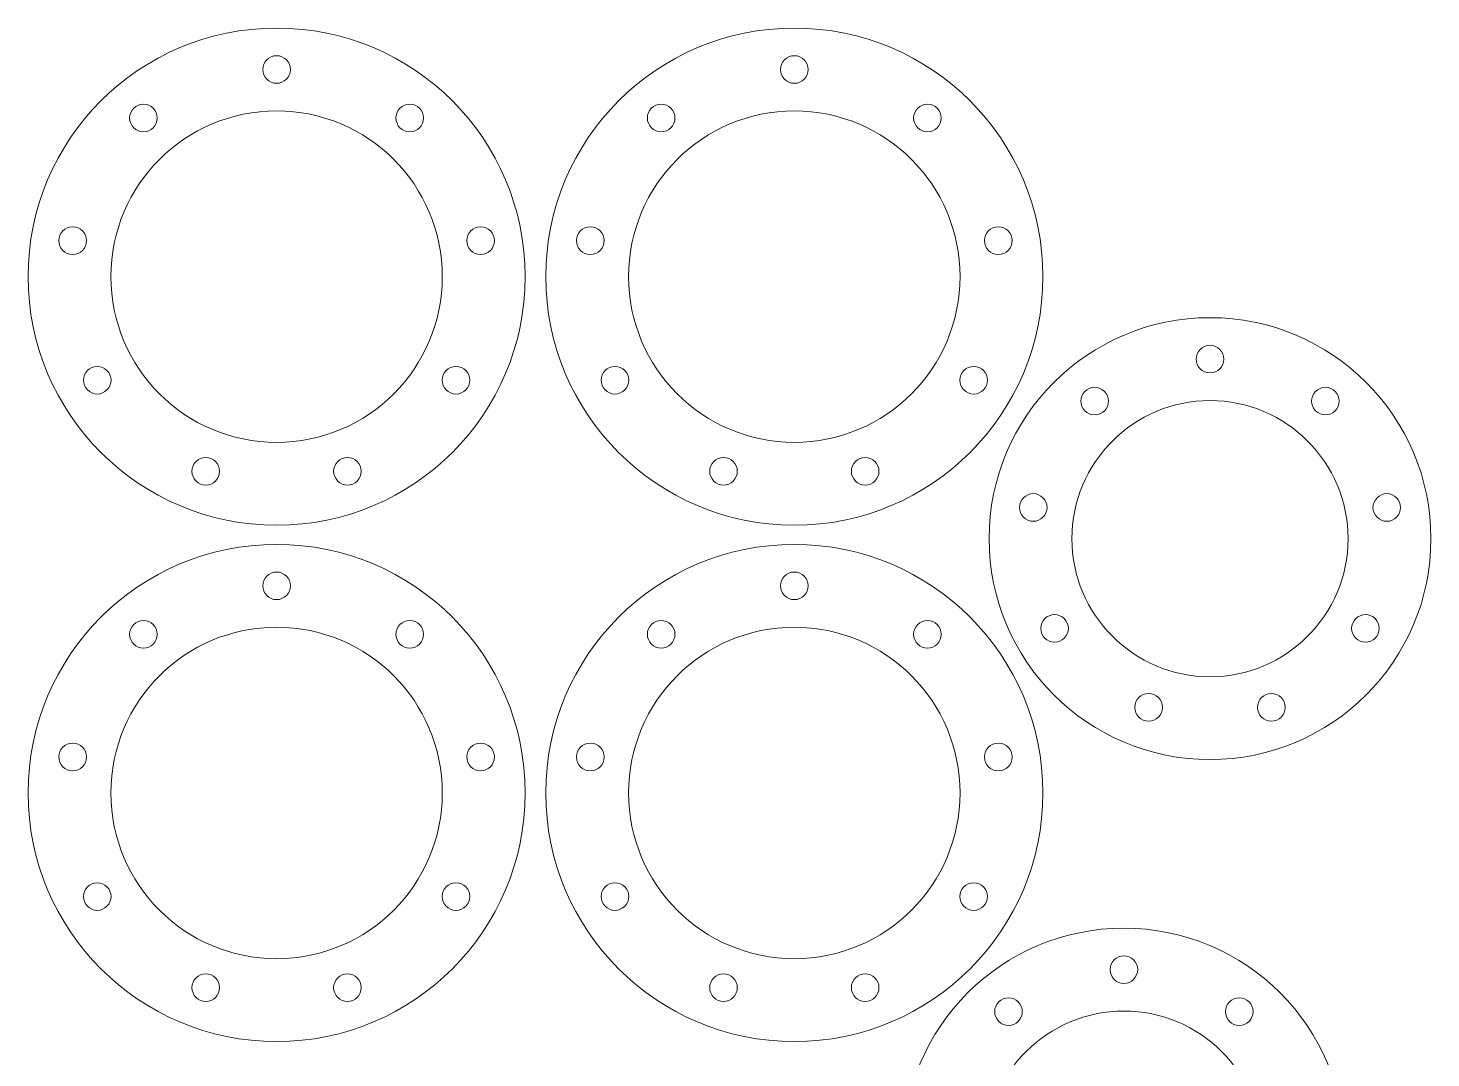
# Model space of a CAD drawing. Header units: millimetres. Extents: x -3384 to 3389, y -1572 to 2591.
# Drawn here: x 2231 to 2739, y 1199 to 1572 of the extents above; entities that cross this region are included whole.
import ezdxf

# ---------------------------------------------------------------- set-up
doc = ezdxf.new("R2010")
doc.units = ezdxf.units.MM
doc.header["$MEASUREMENT"] = 0
doc.layers.add('Camada 1', color=7, linetype='Continuous')

msp = doc.modelspace()

# ---------------------------------------------------------------- linework, layer by layer
at = {"layer": 'Camada 1', "color": 230, "lineweight": 9}
for points in [[(2321.1742, 1391.6212), (2370.8797, 1391.621), (2411.1741, 1431.915), (2411.1744, 1481.621), (2411.1744, 1481.621), (2411.1744, 1531.3266), (2370.8802, 1571.6208), (2321.1747, 1571.6209), (2321.1747, 1571.6209), (2271.4691, 1571.621), (2231.1748, 1531.3268), (2231.1747, 1481.6212), (2231.1747, 1481.6212), (2231.1746, 1431.9158), (2271.4687, 1391.6214), (2321.1742, 1391.6212)], [(2508.6382, 1391.6212), (2558.3437, 1391.621), (2598.6381, 1431.915), (2598.6384, 1481.621), (2598.6384, 1481.621), (2598.6384, 1531.3266), (2558.3442, 1571.6208), (2508.6387, 1571.6209), (2508.6387, 1571.6209), (2458.9331, 1571.621), (2418.6388, 1531.3268), (2418.6387, 1481.6212), (2418.6387, 1481.6212), (2418.6386, 1431.9158), (2458.9327, 1391.6214), (2508.6382, 1391.6212)], [(2326.1746, 1556.6209), (2326.1746, 1553.8595), (2323.936, 1551.6209), (2321.1746, 1551.6209), (2321.1746, 1551.6209), (2318.4132, 1551.6209), (2316.1746, 1553.8595), (2316.1746, 1556.6209), (2316.1746, 1556.6209), (2316.1746, 1559.3823), (2318.4132, 1561.6209), (2321.1746, 1561.6209), (2321.1746, 1561.6209), (2323.936, 1561.6209), (2326.1746, 1559.3823), (2326.1746, 1556.6209)], [(2513.6386, 1556.6209), (2513.6386, 1553.8595), (2511.4, 1551.6209), (2508.6386, 1551.6209), (2508.6386, 1551.6209), (2505.8772, 1551.6209), (2503.6386, 1553.8595), (2503.6386, 1556.6209), (2503.6386, 1556.6209), (2503.6386, 1559.3823), (2505.8772, 1561.6209), (2508.6386, 1561.6209), (2508.6386, 1561.6209), (2511.4, 1561.6209), (2513.6386, 1559.3823), (2513.6386, 1556.6209)], [(2381.1745, 1481.6207), (2381.1743, 1448.4837), (2354.3113, 1421.621), (2321.1744, 1421.6211), (2321.1744, 1421.6211), (2288.0373, 1421.6212), (2261.1746, 1448.4842), (2261.1747, 1481.6212), (2261.1747, 1481.6212), (2261.1748, 1514.7582), (2288.0376, 1541.6209), (2321.1747, 1541.6209), (2321.1747, 1541.6209), (2354.3116, 1541.6209), (2381.1745, 1514.7581), (2381.1745, 1481.6207)], [(2277.9655, 1539.0742), (2277.9655, 1541.8357), (2275.727, 1544.0742), (2272.9655, 1544.0742), (2272.9655, 1544.0742), (2270.2041, 1544.0742), (2267.9655, 1541.8357), (2267.9655, 1539.0742), (2267.9655, 1539.0742), (2267.9655, 1536.3129), (2270.2041, 1534.0743), (2272.9655, 1534.0743), (2272.9655, 1534.0743), (2275.7269, 1534.0743), (2277.9655, 1536.3129), (2277.9655, 1539.0742)], [(2374.3836, 1539.0742), (2374.3836, 1536.3129), (2372.145, 1534.0743), (2369.3836, 1534.0743), (2369.3836, 1534.0743), (2366.6221, 1534.0743), (2364.3836, 1536.3129), (2364.3836, 1539.0742), (2364.3836, 1539.0742), (2364.3836, 1541.8357), (2366.6222, 1544.0742), (2369.3836, 1544.0742), (2369.3836, 1544.0742), (2372.145, 1544.0742), (2374.3836, 1541.8357), (2374.3836, 1539.0742)], [(2568.6385, 1481.6207), (2568.6383, 1448.4837), (2541.7753, 1421.621), (2508.6384, 1421.6211), (2508.6384, 1421.6211), (2475.5013, 1421.6212), (2448.6386, 1448.4842), (2448.6387, 1481.6212), (2448.6387, 1481.6212), (2448.6388, 1514.7582), (2475.5016, 1541.6209), (2508.6387, 1541.6209), (2508.6387, 1541.6209), (2541.7756, 1541.6209), (2568.6385, 1514.7581), (2568.6385, 1481.6207)], [(2465.4295, 1539.0742), (2465.4295, 1541.8357), (2463.191, 1544.0742), (2460.4295, 1544.0742), (2460.4295, 1544.0742), (2457.6681, 1544.0742), (2455.4295, 1541.8357), (2455.4295, 1539.0742), (2455.4295, 1539.0742), (2455.4295, 1536.3129), (2457.6681, 1534.0743), (2460.4295, 1534.0743), (2460.4295, 1534.0743), (2463.1909, 1534.0743), (2465.4295, 1536.3129), (2465.4295, 1539.0742)], [(2561.8476, 1539.0742), (2561.8476, 1536.3129), (2559.609, 1534.0743), (2556.8476, 1534.0743), (2556.8476, 1534.0743), (2554.0861, 1534.0743), (2551.8476, 1536.3129), (2551.8476, 1539.0742), (2551.8476, 1539.0742), (2551.8476, 1541.8357), (2554.0862, 1544.0742), (2556.8476, 1544.0742), (2556.8476, 1544.0742), (2559.609, 1544.0742), (2561.8476, 1541.8357), (2561.8476, 1539.0742)], [(2247.3141, 1499.6446), (2250.0755, 1499.6446), (2252.3141, 1497.406), (2252.3141, 1494.6446), (2252.3141, 1494.6446), (2252.3141, 1491.8832), (2250.0755, 1489.6446), (2247.3141, 1489.6446), (2247.3141, 1489.6446), (2244.5527, 1489.6446), (2242.3141, 1491.8832), (2242.3141, 1494.6446), (2242.3141, 1494.6446), (2242.3141, 1497.406), (2244.5527, 1499.6446), (2247.3141, 1499.6446)], [(2400.035, 1494.6446), (2400.035, 1491.8832), (2397.7965, 1489.6446), (2395.0351, 1489.6446), (2395.0351, 1489.6446), (2392.2736, 1489.6446), (2390.0351, 1491.8832), (2390.0351, 1494.6446), (2390.0351, 1494.6446), (2390.0351, 1497.406), (2392.2737, 1499.6446), (2395.0351, 1499.6446), (2395.0351, 1499.6446), (2397.7965, 1499.6446), (2400.035, 1497.406), (2400.035, 1494.6446)], [(2434.7781, 1499.6446), (2437.5395, 1499.6446), (2439.7781, 1497.406), (2439.7781, 1494.6446), (2439.7781, 1494.6446), (2439.7781, 1491.8832), (2437.5395, 1489.6446), (2434.7781, 1489.6446), (2434.7781, 1489.6446), (2432.0167, 1489.6446), (2429.7781, 1491.8832), (2429.7781, 1494.6446), (2429.7781, 1494.6446), (2429.7781, 1497.406), (2432.0167, 1499.6446), (2434.7781, 1499.6446)], [(2587.499, 1494.6446), (2587.499, 1491.8832), (2585.2605, 1489.6446), (2582.4991, 1489.6446), (2582.4991, 1489.6446), (2579.7376, 1489.6446), (2577.4991, 1491.8832), (2577.4991, 1494.6446), (2577.4991, 1494.6446), (2577.4991, 1497.406), (2579.7377, 1499.6446), (2582.4991, 1499.6446), (2582.4991, 1499.6446), (2585.2605, 1499.6446), (2587.499, 1497.406), (2587.499, 1494.6446)], [(2739.1534, 1386.7514), (2739.1534, 1430.9341), (2703.3363, 1466.7512), (2659.1537, 1466.7513), (2659.1537, 1466.7513), (2614.971, 1466.7514), (2579.1538, 1430.9344), (2579.1537, 1386.7516), (2579.1537, 1386.7516), (2579.1536, 1342.569), (2614.9705, 1306.7518), (2659.1533, 1306.7516), (2659.1533, 1306.7516), (2703.3359, 1306.7514), (2739.1532, 1342.5683), (2739.1534, 1386.7514)], [(2659.1536, 1456.7513), (2661.915, 1456.7513), (2664.1536, 1454.5127), (2664.1536, 1451.7513), (2664.1536, 1451.7513), (2664.1536, 1448.9899), (2661.915, 1446.7513), (2659.1536, 1446.7513), (2659.1536, 1446.7513), (2656.3922, 1446.7513), (2654.1536, 1448.9899), (2654.1536, 1451.7513), (2654.1536, 1451.7513), (2654.1536, 1454.5127), (2656.3922, 1456.7513), (2659.1536, 1456.7513)], [(2256.2228, 1449.1211), (2258.9842, 1449.1211), (2261.2228, 1446.8825), (2261.2228, 1444.1211), (2261.2228, 1444.1211), (2261.2228, 1441.3597), (2258.9842, 1439.1211), (2256.2228, 1439.1211), (2256.2228, 1439.1211), (2253.4614, 1439.1211), (2251.2228, 1441.3597), (2251.2228, 1444.1211), (2251.2228, 1444.1211), (2251.2228, 1446.8825), (2253.4614, 1449.1211), (2256.2228, 1449.1211)], [(2386.1264, 1439.1211), (2383.365, 1439.1211), (2381.1264, 1441.3597), (2381.1264, 1444.1211), (2381.1264, 1444.1211), (2381.1264, 1446.8825), (2383.365, 1449.1211), (2386.1264, 1449.1211), (2386.1264, 1449.1211), (2388.8878, 1449.1211), (2391.1264, 1446.8825), (2391.1264, 1444.1211), (2391.1264, 1444.1211), (2391.1264, 1441.3597), (2388.8878, 1439.1211), (2386.1264, 1439.1211)], [(2443.6868, 1449.1211), (2446.4482, 1449.1211), (2448.6868, 1446.8825), (2448.6868, 1444.1211), (2448.6868, 1444.1211), (2448.6868, 1441.3597), (2446.4482, 1439.1211), (2443.6868, 1439.1211), (2443.6868, 1439.1211), (2440.9254, 1439.1211), (2438.6868, 1441.3597), (2438.6868, 1444.1211), (2438.6868, 1444.1211), (2438.6868, 1446.8825), (2440.9254, 1449.1211), (2443.6868, 1449.1211)], [(2573.5904, 1439.1211), (2570.829, 1439.1211), (2568.5904, 1441.3597), (2568.5904, 1444.1211), (2568.5904, 1444.1211), (2568.5904, 1446.8825), (2570.829, 1449.1211), (2573.5904, 1449.1211), (2573.5904, 1449.1211), (2576.3518, 1449.1211), (2578.5904, 1446.8825), (2578.5904, 1444.1211), (2578.5904, 1444.1211), (2578.5904, 1441.3597), (2576.3518, 1439.1211), (2573.5904, 1439.1211)], [(2617.3724, 1441.5442), (2620.1338, 1441.5442), (2622.3724, 1439.3056), (2622.3724, 1436.5443), (2622.3724, 1436.5443), (2622.3724, 1433.7828), (2620.1338, 1431.5443), (2617.3724, 1431.5443), (2617.3724, 1431.5443), (2614.611, 1431.5443), (2612.3724, 1433.7829), (2612.3724, 1436.5443), (2612.3724, 1436.5443), (2612.3724, 1439.3056), (2614.611, 1441.5442), (2617.3724, 1441.5442)], [(2695.9347, 1436.5443), (2695.9347, 1439.3056), (2698.1733, 1441.5442), (2700.9347, 1441.5442), (2700.9347, 1441.5442), (2703.6961, 1441.5442), (2705.9347, 1439.3056), (2705.9347, 1436.5443), (2705.9347, 1436.5443), (2705.9347, 1433.7828), (2703.6961, 1431.5443), (2700.9347, 1431.5443), (2700.9347, 1431.5443), (2698.1733, 1431.5443), (2695.9347, 1433.7829), (2695.9347, 1436.5443)], [(2659.1537, 1436.7514), (2686.7678, 1436.7514), (2709.1535, 1414.3656), (2709.1535, 1386.7511), (2709.1535, 1386.7511), (2709.1534, 1359.137), (2686.7675, 1336.7514), (2659.1534, 1336.7515), (2659.1534, 1336.7515), (2631.5392, 1336.7516), (2609.1535, 1359.1374), (2609.1536, 1386.7515), (2609.1536, 1386.7515), (2609.1537, 1414.3657), (2631.5395, 1436.7514), (2659.1537, 1436.7514)], [(2295.5231, 1416.1442), (2298.2845, 1416.1441), (2300.5231, 1413.9056), (2300.5231, 1411.1441), (2300.5231, 1411.1441), (2300.5231, 1408.3827), (2298.2845, 1406.1441), (2295.5231, 1406.1442), (2295.5231, 1406.1442), (2292.7616, 1406.1442), (2290.5231, 1408.3827), (2290.5231, 1411.1442), (2290.5231, 1411.1442), (2290.5231, 1413.9056), (2292.7617, 1416.1442), (2295.5231, 1416.1442)], [(2346.826, 1416.1442), (2349.5874, 1416.1441), (2351.826, 1413.9056), (2351.826, 1411.1441), (2351.826, 1411.1441), (2351.826, 1408.3827), (2349.5874, 1406.1441), (2346.826, 1406.1442), (2346.826, 1406.1442), (2344.0646, 1406.1442), (2341.826, 1408.3827), (2341.826, 1411.1442), (2341.826, 1411.1442), (2341.826, 1413.9056), (2344.0646, 1416.1442), (2346.826, 1416.1442)], [(2482.9871, 1416.1442), (2485.7485, 1416.1441), (2487.9871, 1413.9056), (2487.9871, 1411.1441), (2487.9871, 1411.1441), (2487.9871, 1408.3827), (2485.7485, 1406.1441), (2482.9871, 1406.1442), (2482.9871, 1406.1442), (2480.2256, 1406.1442), (2477.9871, 1408.3827), (2477.9871, 1411.1442), (2477.9871, 1411.1442), (2477.9871, 1413.9056), (2480.2257, 1416.1442), (2482.9871, 1416.1442)], [(2534.29, 1416.1442), (2537.0514, 1416.1441), (2539.29, 1413.9056), (2539.29, 1411.1441), (2539.29, 1411.1441), (2539.29, 1408.3827), (2537.0514, 1406.1441), (2534.29, 1406.1442), (2534.29, 1406.1442), (2531.5286, 1406.1442), (2529.29, 1408.3827), (2529.29, 1411.1442), (2529.29, 1411.1442), (2529.29, 1413.9056), (2531.5286, 1416.1442), (2534.29, 1416.1442)], [(2595.1412, 1403.0385), (2597.9026, 1403.0385), (2600.1412, 1400.8), (2600.1412, 1398.0385), (2600.1412, 1398.0385), (2600.1412, 1395.2771), (2597.9026, 1393.0385), (2595.1412, 1393.0385), (2595.1412, 1393.0385), (2592.3798, 1393.0385), (2590.1412, 1395.2771), (2590.1412, 1398.0385), (2590.1412, 1398.0385), (2590.1412, 1400.8), (2592.3798, 1403.0385), (2595.1412, 1403.0385)], [(2723.166, 1403.0385), (2725.9274, 1403.0385), (2728.166, 1400.8), (2728.166, 1398.0385), (2728.166, 1398.0385), (2728.166, 1395.2771), (2725.9274, 1393.0385), (2723.166, 1393.0385), (2723.166, 1393.0385), (2720.4046, 1393.0385), (2718.166, 1395.2771), (2718.166, 1398.0385), (2718.166, 1398.0385), (2718.166, 1400.8), (2720.4046, 1403.0385), (2723.166, 1403.0385)], [(2321.1742, 1204.6711), (2370.8797, 1204.6709), (2411.1741, 1244.9649), (2411.1744, 1294.6709), (2411.1744, 1294.6709), (2411.1744, 1344.3765), (2370.8802, 1384.6707), (2321.1747, 1384.6708), (2321.1747, 1384.6708), (2271.4691, 1384.6709), (2231.1748, 1344.3767), (2231.1747, 1294.6711), (2231.1747, 1294.6711), (2231.1746, 1244.9657), (2271.4687, 1204.6713), (2321.1742, 1204.6711)], [(2508.6382, 1204.6711), (2558.3437, 1204.6709), (2598.6381, 1244.9649), (2598.6384, 1294.6709), (2598.6384, 1294.6709), (2598.6384, 1344.3765), (2558.3442, 1384.6707), (2508.6387, 1384.6708), (2508.6387, 1384.6708), (2458.9331, 1384.6709), (2418.6388, 1344.3767), (2418.6387, 1294.6711), (2418.6387, 1294.6711), (2418.6386, 1244.9657), (2458.9327, 1204.6713), (2508.6382, 1204.6711)], [(2326.1746, 1369.6708), (2326.1746, 1366.9094), (2323.936, 1364.6708), (2321.1746, 1364.6708), (2321.1746, 1364.6708), (2318.4132, 1364.6708), (2316.1746, 1366.9094), (2316.1746, 1369.6708), (2316.1746, 1369.6708), (2316.1746, 1372.4322), (2318.4132, 1374.6708), (2321.1746, 1374.6708), (2321.1746, 1374.6708), (2323.936, 1374.6708), (2326.1746, 1372.4322), (2326.1746, 1369.6708)], [(2513.6386, 1369.6708), (2513.6386, 1366.9094), (2511.4, 1364.6708), (2508.6386, 1364.6708), (2508.6386, 1364.6708), (2505.8772, 1364.6708), (2503.6386, 1366.9094), (2503.6386, 1369.6708), (2503.6386, 1369.6708), (2503.6386, 1372.4322), (2505.8772, 1374.6708), (2508.6386, 1374.6708), (2508.6386, 1374.6708), (2511.4, 1374.6708), (2513.6386, 1372.4322), (2513.6386, 1369.6708)], [(2277.9655, 1352.1241), (2277.9655, 1354.8856), (2275.727, 1357.1241), (2272.9655, 1357.1241), (2272.9655, 1357.1241), (2270.2041, 1357.1241), (2267.9655, 1354.8856), (2267.9655, 1352.1241), (2267.9655, 1352.1241), (2267.9655, 1349.3628), (2270.2041, 1347.1242), (2272.9655, 1347.1242), (2272.9655, 1347.1242), (2275.7269, 1347.1242), (2277.9655, 1349.3628), (2277.9655, 1352.1241)], [(2374.3836, 1352.1241), (2374.3836, 1349.3628), (2372.145, 1347.1242), (2369.3836, 1347.1242), (2369.3836, 1347.1242), (2366.6221, 1347.1242), (2364.3836, 1349.3628), (2364.3836, 1352.1241), (2364.3836, 1352.1241), (2364.3836, 1354.8856), (2366.6222, 1357.1241), (2369.3836, 1357.1241), (2369.3836, 1357.1241), (2372.145, 1357.1241), (2374.3836, 1354.8856), (2374.3836, 1352.1241)], [(2465.4295, 1352.1241), (2465.4295, 1354.8856), (2463.191, 1357.1241), (2460.4295, 1357.1241), (2460.4295, 1357.1241), (2457.6681, 1357.1241), (2455.4295, 1354.8856), (2455.4295, 1352.1241), (2455.4295, 1352.1241), (2455.4295, 1349.3628), (2457.6681, 1347.1242), (2460.4295, 1347.1242), (2460.4295, 1347.1242), (2463.1909, 1347.1242), (2465.4295, 1349.3628), (2465.4295, 1352.1241)], [(2561.8476, 1352.1241), (2561.8476, 1349.3628), (2559.609, 1347.1242), (2556.8476, 1347.1242), (2556.8476, 1347.1242), (2554.0861, 1347.1242), (2551.8476, 1349.3628), (2551.8476, 1352.1241), (2551.8476, 1352.1241), (2551.8476, 1354.8856), (2554.0862, 1357.1241), (2556.8476, 1357.1241), (2556.8476, 1357.1241), (2559.609, 1357.1241), (2561.8476, 1354.8856), (2561.8476, 1352.1241)], [(2602.8621, 1359.2515), (2605.6235, 1359.2515), (2607.862, 1357.0129), (2607.862, 1354.2515), (2607.862, 1354.2515), (2607.862, 1351.4901), (2605.6235, 1349.2515), (2602.862, 1349.2515), (2602.862, 1349.2515), (2600.1006, 1349.2515), (2597.862, 1351.4901), (2597.862, 1354.2515), (2597.862, 1354.2515), (2597.8621, 1357.0129), (2600.1006, 1359.2515), (2602.8621, 1359.2515)], [(2715.4452, 1359.2515), (2718.2066, 1359.2515), (2720.4452, 1357.0129), (2720.4452, 1354.2515), (2720.4452, 1354.2515), (2720.4451, 1351.4901), (2718.2066, 1349.2515), (2715.4451, 1349.2515), (2715.4451, 1349.2515), (2712.6837, 1349.2515), (2710.4451, 1351.4901), (2710.4452, 1354.2515), (2710.4452, 1354.2515), (2710.4452, 1357.0129), (2712.6837, 1359.2515), (2715.4452, 1359.2515)], [(2381.1745, 1294.6706), (2381.1743, 1261.5336), (2354.3113, 1234.6709), (2321.1744, 1234.671), (2321.1744, 1234.671), (2288.0373, 1234.6711), (2261.1746, 1261.5341), (2261.1747, 1294.6711), (2261.1747, 1294.6711), (2261.1748, 1327.8081), (2288.0376, 1354.6708), (2321.1747, 1354.6708), (2321.1747, 1354.6708), (2354.3116, 1354.6708), (2381.1745, 1327.808), (2381.1745, 1294.6706)], [(2568.6385, 1294.6706), (2568.6383, 1261.5336), (2541.7753, 1234.6709), (2508.6384, 1234.671), (2508.6384, 1234.671), (2475.5013, 1234.6711), (2448.6386, 1261.5341), (2448.6387, 1294.6711), (2448.6387, 1294.6711), (2448.6388, 1327.8081), (2475.5016, 1354.6708), (2508.6387, 1354.6708), (2508.6387, 1354.6708), (2541.7756, 1354.6708), (2568.6385, 1327.808), (2568.6385, 1294.6706)], [(2636.9223, 1330.6715), (2639.6837, 1330.6715), (2641.9223, 1328.4329), (2641.9223, 1325.6715), (2641.9223, 1325.6715), (2641.9223, 1322.91), (2639.6837, 1320.6715), (2636.9223, 1320.6715), (2636.9223, 1320.6715), (2634.1608, 1320.6715), (2631.9223, 1322.9101), (2631.9223, 1325.6715), (2631.9223, 1325.6715), (2631.9223, 1328.4329), (2634.1609, 1330.6715), (2636.9223, 1330.6715)], [(2681.3848, 1330.6715), (2684.1462, 1330.6715), (2686.3848, 1328.4329), (2686.3848, 1325.6715), (2686.3848, 1325.6715), (2686.3848, 1322.91), (2684.1462, 1320.6715), (2681.3848, 1320.6715), (2681.3848, 1320.6715), (2678.6234, 1320.6715), (2676.3848, 1322.9101), (2676.3848, 1325.6715), (2676.3848, 1325.6715), (2676.3848, 1328.4329), (2678.6234, 1330.6715), (2681.3848, 1330.6715)], [(2247.3141, 1312.6945), (2250.0755, 1312.6945), (2252.3141, 1310.4559), (2252.3141, 1307.6945), (2252.3141, 1307.6945), (2252.3141, 1304.9331), (2250.0755, 1302.6945), (2247.3141, 1302.6945), (2247.3141, 1302.6945), (2244.5527, 1302.6945), (2242.3141, 1304.9331), (2242.3141, 1307.6945), (2242.3141, 1307.6945), (2242.3141, 1310.4559), (2244.5527, 1312.6945), (2247.3141, 1312.6945)], [(2400.035, 1307.6945), (2400.035, 1304.9331), (2397.7965, 1302.6945), (2395.0351, 1302.6945), (2395.0351, 1302.6945), (2392.2736, 1302.6945), (2390.0351, 1304.9331), (2390.0351, 1307.6945), (2390.0351, 1307.6945), (2390.0351, 1310.4559), (2392.2737, 1312.6945), (2395.0351, 1312.6945), (2395.0351, 1312.6945), (2397.7965, 1312.6945), (2400.035, 1310.4559), (2400.035, 1307.6945)], [(2434.7781, 1312.6945), (2437.5395, 1312.6945), (2439.7781, 1310.4559), (2439.7781, 1307.6945), (2439.7781, 1307.6945), (2439.7781, 1304.9331), (2437.5395, 1302.6945), (2434.7781, 1302.6945), (2434.7781, 1302.6945), (2432.0167, 1302.6945), (2429.7781, 1304.9331), (2429.7781, 1307.6945), (2429.7781, 1307.6945), (2429.7781, 1310.4559), (2432.0167, 1312.6945), (2434.7781, 1312.6945)], [(2587.499, 1307.6945), (2587.499, 1304.9331), (2585.2605, 1302.6945), (2582.4991, 1302.6945), (2582.4991, 1302.6945), (2579.7376, 1302.6945), (2577.4991, 1304.9331), (2577.4991, 1307.6945), (2577.4991, 1307.6945), (2577.4991, 1310.4559), (2579.7377, 1312.6945), (2582.4991, 1312.6945), (2582.4991, 1312.6945), (2585.2605, 1312.6945), (2587.499, 1310.4559), (2587.499, 1307.6945)], [(2256.2228, 1262.171), (2258.9842, 1262.171), (2261.2228, 1259.9324), (2261.2228, 1257.171), (2261.2228, 1257.171), (2261.2228, 1254.4096), (2258.9842, 1252.171), (2256.2228, 1252.171), (2256.2228, 1252.171), (2253.4614, 1252.171), (2251.2228, 1254.4096), (2251.2228, 1257.171), (2251.2228, 1257.171), (2251.2228, 1259.9324), (2253.4614, 1262.171), (2256.2228, 1262.171)], [(2386.1264, 1252.171), (2383.365, 1252.171), (2381.1264, 1254.4096), (2381.1264, 1257.171), (2381.1264, 1257.171), (2381.1264, 1259.9324), (2383.365, 1262.171), (2386.1264, 1262.171), (2386.1264, 1262.171), (2388.8878, 1262.171), (2391.1264, 1259.9324), (2391.1264, 1257.171), (2391.1264, 1257.171), (2391.1264, 1254.4096), (2388.8878, 1252.171), (2386.1264, 1252.171)], [(2443.6868, 1262.171), (2446.4482, 1262.171), (2448.6868, 1259.9324), (2448.6868, 1257.171), (2448.6868, 1257.171), (2448.6868, 1254.4096), (2446.4482, 1252.171), (2443.6868, 1252.171), (2443.6868, 1252.171), (2440.9254, 1252.171), (2438.6868, 1254.4096), (2438.6868, 1257.171), (2438.6868, 1257.171), (2438.6868, 1259.9324), (2440.9254, 1262.171), (2443.6868, 1262.171)], [(2573.5904, 1252.171), (2570.829, 1252.171), (2568.5904, 1254.4096), (2568.5904, 1257.171), (2568.5904, 1257.171), (2568.5904, 1259.9324), (2570.829, 1262.171), (2573.5904, 1262.171), (2573.5904, 1262.171), (2576.3518, 1262.171), (2578.5904, 1259.9324), (2578.5904, 1257.171), (2578.5904, 1257.171), (2578.5904, 1254.4096), (2576.3518, 1252.171), (2573.5904, 1252.171)], [(2707.9666, 1165.7122), (2707.9666, 1209.8949), (2672.1495, 1245.712), (2627.9669, 1245.7121), (2627.9669, 1245.7121), (2583.7842, 1245.7122), (2547.967, 1209.8952), (2547.9669, 1165.7124), (2547.9669, 1165.7124), (2547.9668, 1121.5298), (2583.7837, 1085.7126), (2627.9665, 1085.7124), (2627.9665, 1085.7124), (2672.1491, 1085.7122), (2707.9664, 1121.5291), (2707.9666, 1165.7122)], [(2627.9668, 1235.7121), (2630.7282, 1235.7121), (2632.9668, 1233.4735), (2632.9668, 1230.7121), (2632.9668, 1230.7121), (2632.9668, 1227.9507), (2630.7282, 1225.7121), (2627.9668, 1225.7121), (2627.9668, 1225.7121), (2625.2054, 1225.7121), (2622.9668, 1227.9507), (2622.9668, 1230.7121), (2622.9668, 1230.7121), (2622.9668, 1233.4735), (2625.2054, 1235.7121), (2627.9668, 1235.7121)], [(2295.5231, 1229.1941), (2298.2845, 1229.194), (2300.5231, 1226.9555), (2300.5231, 1224.194), (2300.5231, 1224.194), (2300.5231, 1221.4326), (2298.2845, 1219.194), (2295.5231, 1219.1941), (2295.5231, 1219.1941), (2292.7616, 1219.1941), (2290.5231, 1221.4326), (2290.5231, 1224.1941), (2290.5231, 1224.1941), (2290.5231, 1226.9555), (2292.7617, 1229.1941), (2295.5231, 1229.1941)], [(2346.826, 1229.1941), (2349.5874, 1229.194), (2351.826, 1226.9555), (2351.826, 1224.194), (2351.826, 1224.194), (2351.826, 1221.4326), (2349.5874, 1219.194), (2346.826, 1219.1941), (2346.826, 1219.1941), (2344.0646, 1219.1941), (2341.826, 1221.4326), (2341.826, 1224.1941), (2341.826, 1224.1941), (2341.826, 1226.9555), (2344.0646, 1229.1941), (2346.826, 1229.1941)], [(2482.9871, 1229.1941), (2485.7485, 1229.194), (2487.9871, 1226.9555), (2487.9871, 1224.194), (2487.9871, 1224.194), (2487.9871, 1221.4326), (2485.7485, 1219.194), (2482.9871, 1219.1941), (2482.9871, 1219.1941), (2480.2256, 1219.1941), (2477.9871, 1221.4326), (2477.9871, 1224.1941), (2477.9871, 1224.1941), (2477.9871, 1226.9555), (2480.2257, 1229.1941), (2482.9871, 1229.1941)], [(2534.29, 1229.1941), (2537.0514, 1229.194), (2539.29, 1226.9555), (2539.29, 1224.194), (2539.29, 1224.194), (2539.29, 1221.4326), (2537.0514, 1219.194), (2534.29, 1219.1941), (2534.29, 1219.1941), (2531.5286, 1219.1941), (2529.29, 1221.4326), (2529.29, 1224.1941), (2529.29, 1224.1941), (2529.29, 1226.9555), (2531.5286, 1229.1941), (2534.29, 1229.1941)], [(2586.1856, 1220.505), (2588.947, 1220.505), (2591.1856, 1218.2664), (2591.1856, 1215.5051), (2591.1856, 1215.5051), (2591.1856, 1212.7436), (2588.947, 1210.5051), (2586.1856, 1210.5051), (2586.1856, 1210.5051), (2583.4242, 1210.5051), (2581.1856, 1212.7437), (2581.1856, 1215.5051), (2581.1856, 1215.5051), (2581.1856, 1218.2664), (2583.4242, 1220.505), (2586.1856, 1220.505)], [(2664.7479, 1215.5051), (2664.7479, 1218.2664), (2666.9865, 1220.505), (2669.7479, 1220.505), (2669.7479, 1220.505), (2672.5093, 1220.505), (2674.7479, 1218.2664), (2674.7479, 1215.5051), (2674.7479, 1215.5051), (2674.7479, 1212.7436), (2672.5093, 1210.5051), (2669.7479, 1210.5051), (2669.7479, 1210.5051), (2666.9865, 1210.5051), (2664.7479, 1212.7437), (2664.7479, 1215.5051)], [(2627.9669, 1215.7122), (2655.581, 1215.7122), (2677.9667, 1193.3264), (2677.9667, 1165.7119), (2677.9667, 1165.7119), (2677.9666, 1138.0978), (2655.5807, 1115.7122), (2627.9666, 1115.7123), (2627.9666, 1115.7123), (2600.3524, 1115.7124), (2577.9667, 1138.0982), (2577.9668, 1165.7123), (2577.9668, 1165.7123), (2577.9669, 1193.3265), (2600.3527, 1215.7122), (2627.9669, 1215.7122)]]:
    msp.add_open_spline(points, degree=3, knots=[0, 0, 0, 0, 0.2, 0.2, 0.2, 0.2, 0.4, 0.4, 0.4, 0.4, 0.6, 0.6, 0.6, 0.6, 1, 1, 1, 1], dxfattribs=at)

doc.saveas('drawing.dxf')
